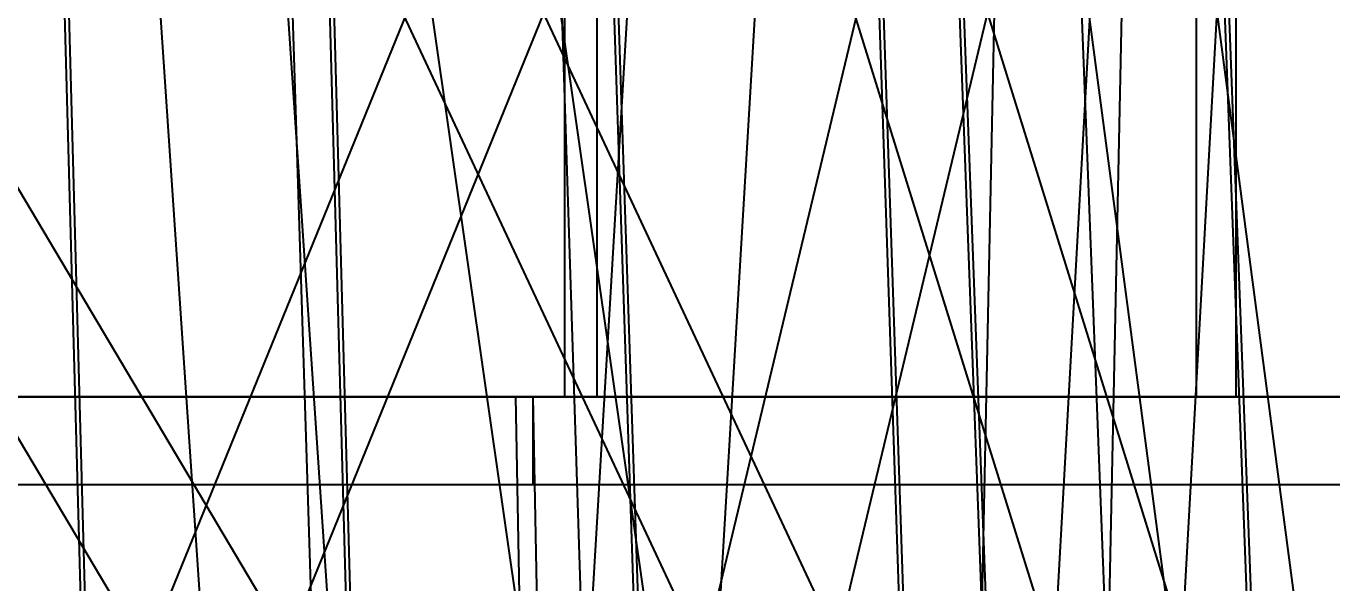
# Model space of a CAD drawing. Header units: millimetres. Extents: x -123812 to 252100, y -3000 to 639000.
# Drawn here: x 9042 to 14239, y 370259 to 372475 of the extents above; entities that cross this region are included whole.
import ezdxf

# ---------------------------------------------------------------- set-up
doc = ezdxf.new("R2010")
doc.units = ezdxf.units.MM
for name, color, linetype, lineweight in [('D-STR-DECK', 7, 'Continuous', 25), ('D-STR-DIM', 7, 'Continuous', 13), ('D-STR-STRC', 7, 'Continuous', 25)]:
    doc.layers.add(name, color=color, linetype=linetype, lineweight=lineweight)
doc.styles.add('OpenSansCondensed-Light', font='OpenSansCondensed-Light.ttf')
doc.styles.add('TOWER_UNICODE', font='Arial Unicode.ttf')
doc.dimstyles.new('EZDXF', dxfattribs={"dimtxt": 0.25, "dimasz": 0.175, "dimexe": 0.375, "dimexo": 0.125, "dimgap": 0.1, "dimtad": 1, "dimlfac": 100, "dimzin": 12, "dimdsep": 46, "dimtxsty": 'OpenSansCondensed-Light', "dimblk": 'ARCHTICK', "dimcen": 2.5, "dimazin": 3, "dimtfac": 0.5, "dimtmove": 2, "dimatfit": 3})

# ---------------------------------------------------------------- blocks, each defined once
blk = doc.blocks.new('_ARCHTICK')
at = {"color": 0, "linetype": 'BYBLOCK', "const_width": 0.15}
blk.add_lwpolyline([(-0.5, -0.5), (0.5, 0.5)], dxfattribs=at)

msp = doc.modelspace()

# ---------------------------------------------------------------- linework, layer by layer
at = {"layer": 'D-STR-DECK'}
for points in [[(7910, 371000), (7910, 375000), (11313.7, 375000), (11313.7, 371000)], [(7910, 371000), (7910, 375000), (11313.7, 375000), (11313.7, 371000)], [(11186.4, 371000), (11186.4, 375000), (13856.4, 375000), (13856.4, 371000)], [(11186.4, 371000), (11186.4, 375000), (13856.4, 375000), (13856.4, 371000)], [(13700.5, 371000), (13700.5, 375000), (15454.8, 375000), (15454.8, 371000)], [(13700.5, 371000), (13700.5, 375000), (15454.8, 375000), (15454.8, 371000)], [(1552.9, 370650), (1552.9, 371000), (11059.6, 371000), (11059.6, 370650)], [(1552.9, 370650), (1552.9, 371000), (11059.6, 371000), (11059.6, 370650)], [(2296.1, 370650), (2296.1, 371000), (14450, 371000), (14450, 370650)], [(2296.1, 370650), (2296.1, 371000), (14450, 371000), (14450, 370650)], [(3000, 370650), (3000, 371000), (17593.2, 371000), (17593.2, 370650)], [(3000, 370650), (3000, 371000), (17593.2, 371000), (17593.2, 370650)], [(3652.6, 370650), (3652.6, 371000), (20435.4, 371000), (20435.4, 370650)], [(3652.6, 370650), (3652.6, 371000), (20435.4, 371000), (20435.4, 370650)], [(4242.6, 370650), (4242.6, 371000), (22927.9, 371000), (22927.9, 370650)], [(4242.6, 370650), (4242.6, 371000), (22927.9, 371000), (22927.9, 370650)], [(4760.1, 370650), (4760.1, 371000), (25028.1, 371000), (25028.1, 370650)], [(4760.1, 370650), (4760.1, 371000), (25028.1, 371000), (25028.1, 370650)], [(5196.2, 370650), (5196.2, 371000), (26700.1, 371000), (26700.1, 370650)], [(5196.2, 370650), (5196.2, 371000), (26700.1, 371000), (26700.1, 370650)], [(5543.3, 370650), (5543.3, 371000), (27915.3, 371000), (27915.3, 370650)], [(5543.3, 370650), (5543.3, 371000), (27915.3, 371000), (27915.3, 370650)], [(5795.6, 370650), (5795.6, 371000), (28652.8, 371000), (28652.8, 370650)], [(5795.6, 370650), (5795.6, 371000), (28652.8, 371000), (28652.8, 370650)], [(5948.7, 370650), (5948.7, 371000), (28900, 371000), (28900, 370650)], [(5948.7, 370650), (5948.7, 371000), (28900, 371000), (28900, 370650)], [(6481.3, 355000), (7459.2, 369000), (7433.3, 371000), (11059.6, 371000), (11097.8, 369000), (9651.9, 355000)], [(6481.3, 355000), (7459.2, 369000), (7433.3, 371000), (11059.6, 371000), (11097.8, 369000), (9651.9, 355000)], [(9583, 355000), (11028.9, 369000), (10990.7, 371000), (14450, 371000), (14500, 369000), (12610.8, 355000)], [(9583, 355000), (11028.9, 369000), (10990.7, 371000), (14450, 371000), (14500, 369000), (12610.8, 355000)]]:
    msp.add_lwpolyline(points, close=True, dxfattribs=at)
at = {"layer": 'D-STR-STRC'}
for points in [[(6614.3, 374871.5), (9582.2, 369871.5), (9599.9, 369856.7), (9631.2, 369851.6), (9674.2, 369856.7), (9725.8, 369871.5), (9782.6, 369895.1), (9840.6, 369925.8), (9896, 369961.6), (9944.9, 370000), (9984, 370038.4), (10010.7, 370074.2), (10023.1, 370104.9), (10020.4, 370128.5), (7052.4, 375128.5)], [(9432.6, 374895.1), (11772.8, 369895.1), (11791.5, 369871.5), (11824.6, 369856.7), (11870, 369851.6), (11924.5, 369856.7), (11984.4, 369871.5), (12045.7, 369895.1), (12104.1, 369925.8), (12155.7, 369961.6), (12197, 370000), (12225.1, 370038.4), (12238.2, 370074.2), (12235.3, 370104.9), (9895, 375104.9)], [(11605.1, 375104.9), (9570.7, 370104.9), (9561.6, 370074.2), (9568.7, 370038.4), (9591.8, 370000), (9629.1, 369961.6), (9678.1, 369925.8), (9735.6, 369895.1), (9797.5, 369871.5), (9859.7, 369856.7), (9917.8, 369851.6), (9968.1, 369856.7), (10007, 369871.5), (10031.9, 369895.1), (12066.2, 374895.1)], [(11607, 350016.9), (9917.2, 375016.9), (9908.6, 375024.4), (9883.3, 375030.3), (9843, 375034.1), (9790.5, 375035.6), (9729.4, 375034.6), (9663.8, 375031.3), (9598.2, 375025.9), (9537.1, 375018.7), (9484.6, 375010.2), (9444.3, 375001.1), (9419, 374991.8), (9410.4, 374983.1), (11100.2, 349983.1)], [(10604.8, 349985.2), (12089.2, 374985.2), (12080.6, 374994.9), (12055.3, 375004.9), (12015, 375014.6), (11962.5, 375023.3), (11901.3, 375030.4), (11835.7, 375035.4), (11770.1, 375038), (11708.9, 375038), (11656.4, 375035.5), (11616.1, 375030.5), (11590.8, 375023.4), (11582.1, 375014.8), (10097.7, 350014.8)], [(14391.5, 350035.7), (10811.5, 375035.7), (10803, 375040.5), (10777.9, 375042.6), (10737.9, 375041.8), (10685.8, 375038.1), (10625.2, 375031.8), (10560.1, 375023.4), (10495, 375013.3), (10434.4, 375002.4), (10382.3, 374991.3), (10342.3, 374980.8), (10317.2, 374971.6), (10308.6, 374964.3), (13888.6, 349964.3)], [(11592.8, 374925.8), (13145.9, 369925.8), (13163.9, 369895.1), (13197.2, 369871.5), (13243.5, 369856.7), (13299.8, 369851.6), (13362.2, 369856.7), (13426.3, 369871.5), (13487.9, 369895.1), (13542.7, 369925.8), (13587.1, 369961.6), (13617.9, 370000), (13633.2, 370038.4), (13631.7, 370074.2), (12078.6, 375074.2)], [(12959.3, 375074.2), (11762.3, 370074.2), (11755, 370038.4), (11764.5, 370000), (11790.4, 369961.6), (11830.9, 369925.8), (11883.2, 369895.1), (11943.7, 369871.5), (12008.3, 369856.7), (12072.7, 369851.6), (12132.3, 369856.7), (12183.2, 369871.5), (12221.9, 369895.1), (12245.8, 369925.8), (13442.7, 374925.8)], [(12931.6, 349994.8), (13454.9, 374994.8), (13446.3, 375004.8), (13420.9, 375014.5), (13380.6, 375023.2), (13328, 375030.3), (13266.7, 375035.4), (13201, 375038), (13135.3, 375038), (13074, 375035.5), (13021.4, 375030.5), (12981.1, 375023.5), (12955.7, 375014.9), (12947, 375005.2), (12423.7, 350005.2)], [(12950, 374961.6), (13610.1, 369961.6), (13626, 369925.8), (13657.8, 369895.1), (13703.5, 369871.5), (13760, 369856.7), (13823.3, 369851.6), (13889.2, 369856.7), (13953.2, 369871.5), (14010.9, 369895.1), (14058.4, 369925.8), (14092.5, 369961.6), (14110.8, 370000), (14112.1, 370038.4), (13452, 375038.4)], [(13413.4, 375000), (13135.6, 370000), (13148.3, 369961.6), (13177.5, 369925.8), (13221, 369895.1), (13276, 369871.5), (13338.6, 369856.7), (13404.7, 369851.6), (13469.7, 369856.7), (13529.2, 369871.5), (13579.1, 369895.1), (13616.1, 369925.8), (13637.5, 369961.6), (13642, 370000), (13919.9, 375000)]]:
    msp.add_lwpolyline(points, dxfattribs=at)
for points in [[(9127.6, 375000), (9264, 370000), (10338.6, 370000), (10199.9, 375000)], [(9144.3, 375000), (9281.4, 370000), (10321.2, 370000), (10183.3, 375000)], [(10023.9, 375000), (10181.5, 370000), (11256.1, 370000), (11096.2, 375000)], [(11299.5, 375000), (11466.8, 370000), (12541.4, 370000), (12371.8, 375000)], [(11316.2, 375000), (11484.1, 370000), (12524, 370000), (12355.1, 375000)], [(12664.8, 375000), (12851.5, 370000), (13926.1, 370000), (13737.1, 375000)], [(12681.5, 375000), (12868.9, 370000), (13908.7, 370000), (13720.4, 375000)], [(13147.2, 375000), (13341.2, 370000), (14381, 370000), (14186.1, 375000)]]:
    msp.add_lwpolyline(points, close=True, dxfattribs=at)

# ---------------------------------------------------------------- dimensions: what is measured, and where the dimension line sits
at = {"layer": 'D-STR-DIM'}
for base, p2 in [((187000, 0), (0, 450000)), ((250000, 0), (0, 375000))]:
    msp.add_linear_dim(base=base, p1=(0, 0), p2=p2, angle=90, dimstyle='EZDXF', override={"dimtxt": 8400, "dimasz": 3750, "dimexe": 2100, "dimexo": 1800, "dimgap": 2100, "dimtad": 1, "dimdec": 0, "dimlfac": 1, "dimlunit": 2, "dimtxsty": 'TOWER_UNICODE', "dimclrd": 7, "dimclre": 7, "dimclrt": 7}, dxfattribs=at).render()

doc.saveas('drawing.dxf')
